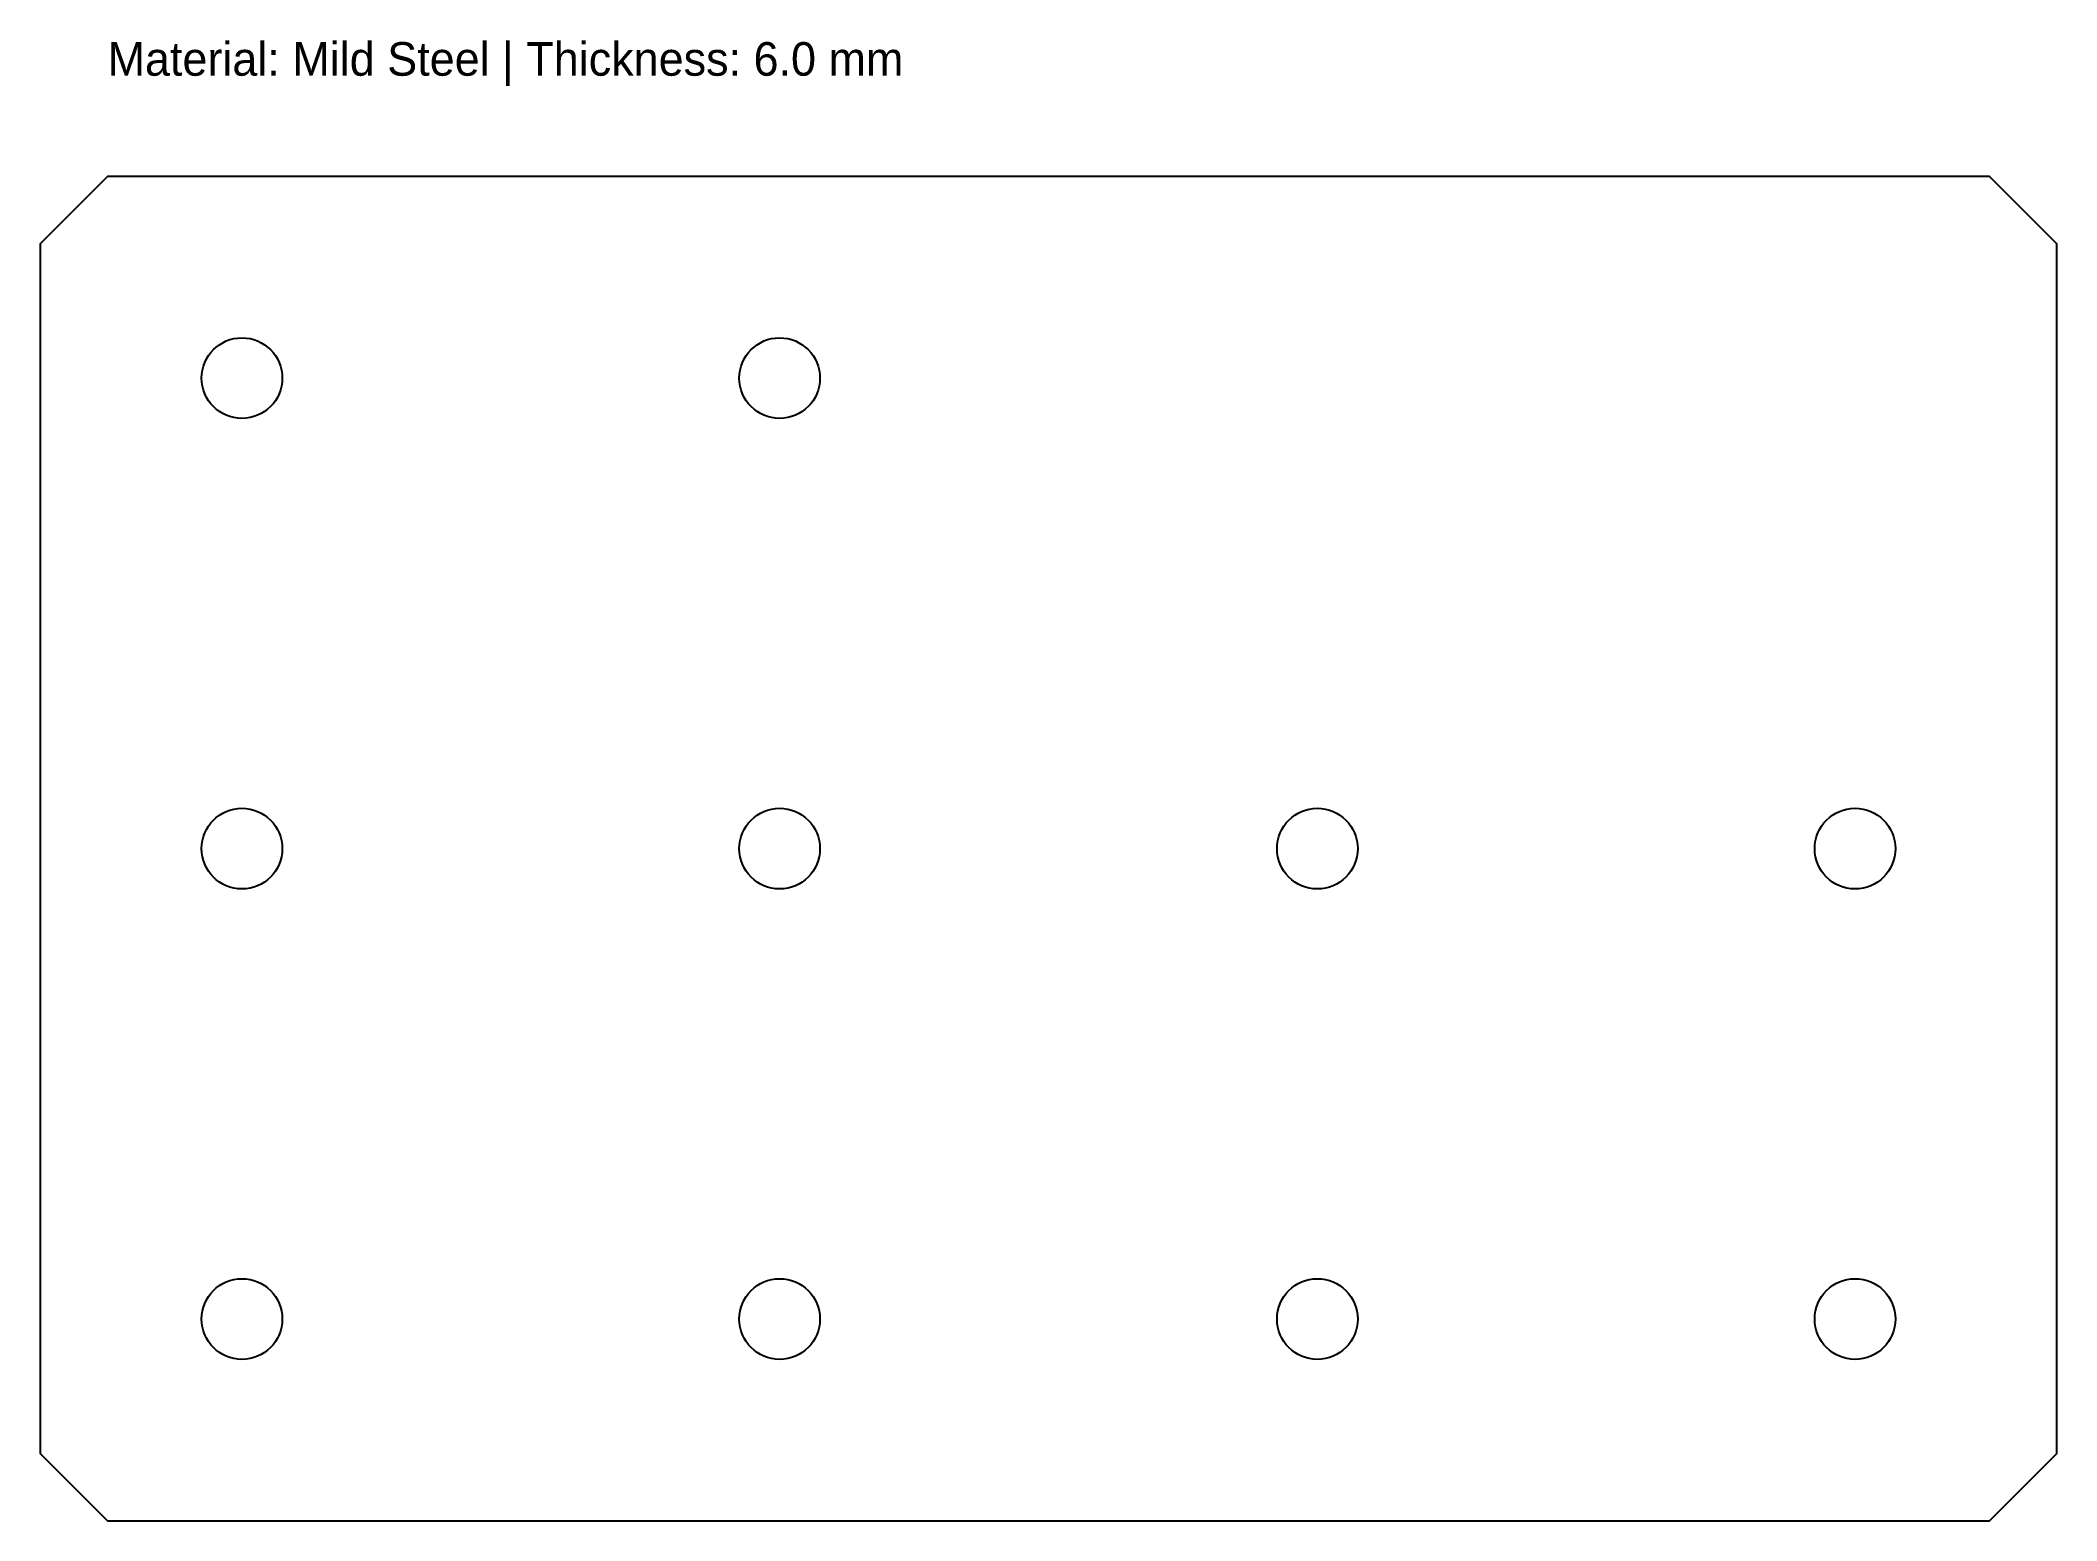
# Model space of a CAD drawing. Header units: metres. Extents: x 0 to 300, y 0 to 220.
import ezdxf

# ---------------------------------------------------------------- set-up
doc = ezdxf.new("R2010")
doc.units = ezdxf.units.M

msp = doc.modelspace()

# ---------------------------------------------------------------- linework, layer by layer
at = {"layer": 'CUT'}
msp.add_lwpolyline([(10, 0), (290, 0), (300, 10), (300, 190), (290, 200), (10, 200), (0, 190), (0, 10)], close=True, dxfattribs=at)
at = {"layer": 'HOLES'}
for centre in [(30, 170), (110, 170), (30, 100), (110, 100), (190, 100), (270, 100), (30, 30), (110, 30), (190, 30), (270, 30)]:
    msp.add_circle(centre, 6, dxfattribs=at)

# ---------------------------------------------------------------- texts
at = {"layer": 'NOTES'}
msp.add_text('Material: Mild Steel | Thickness: 6.0 mm', height=5, dxfattribs=at).set_placement((10, 215))

doc.saveas('drawing.dxf')
